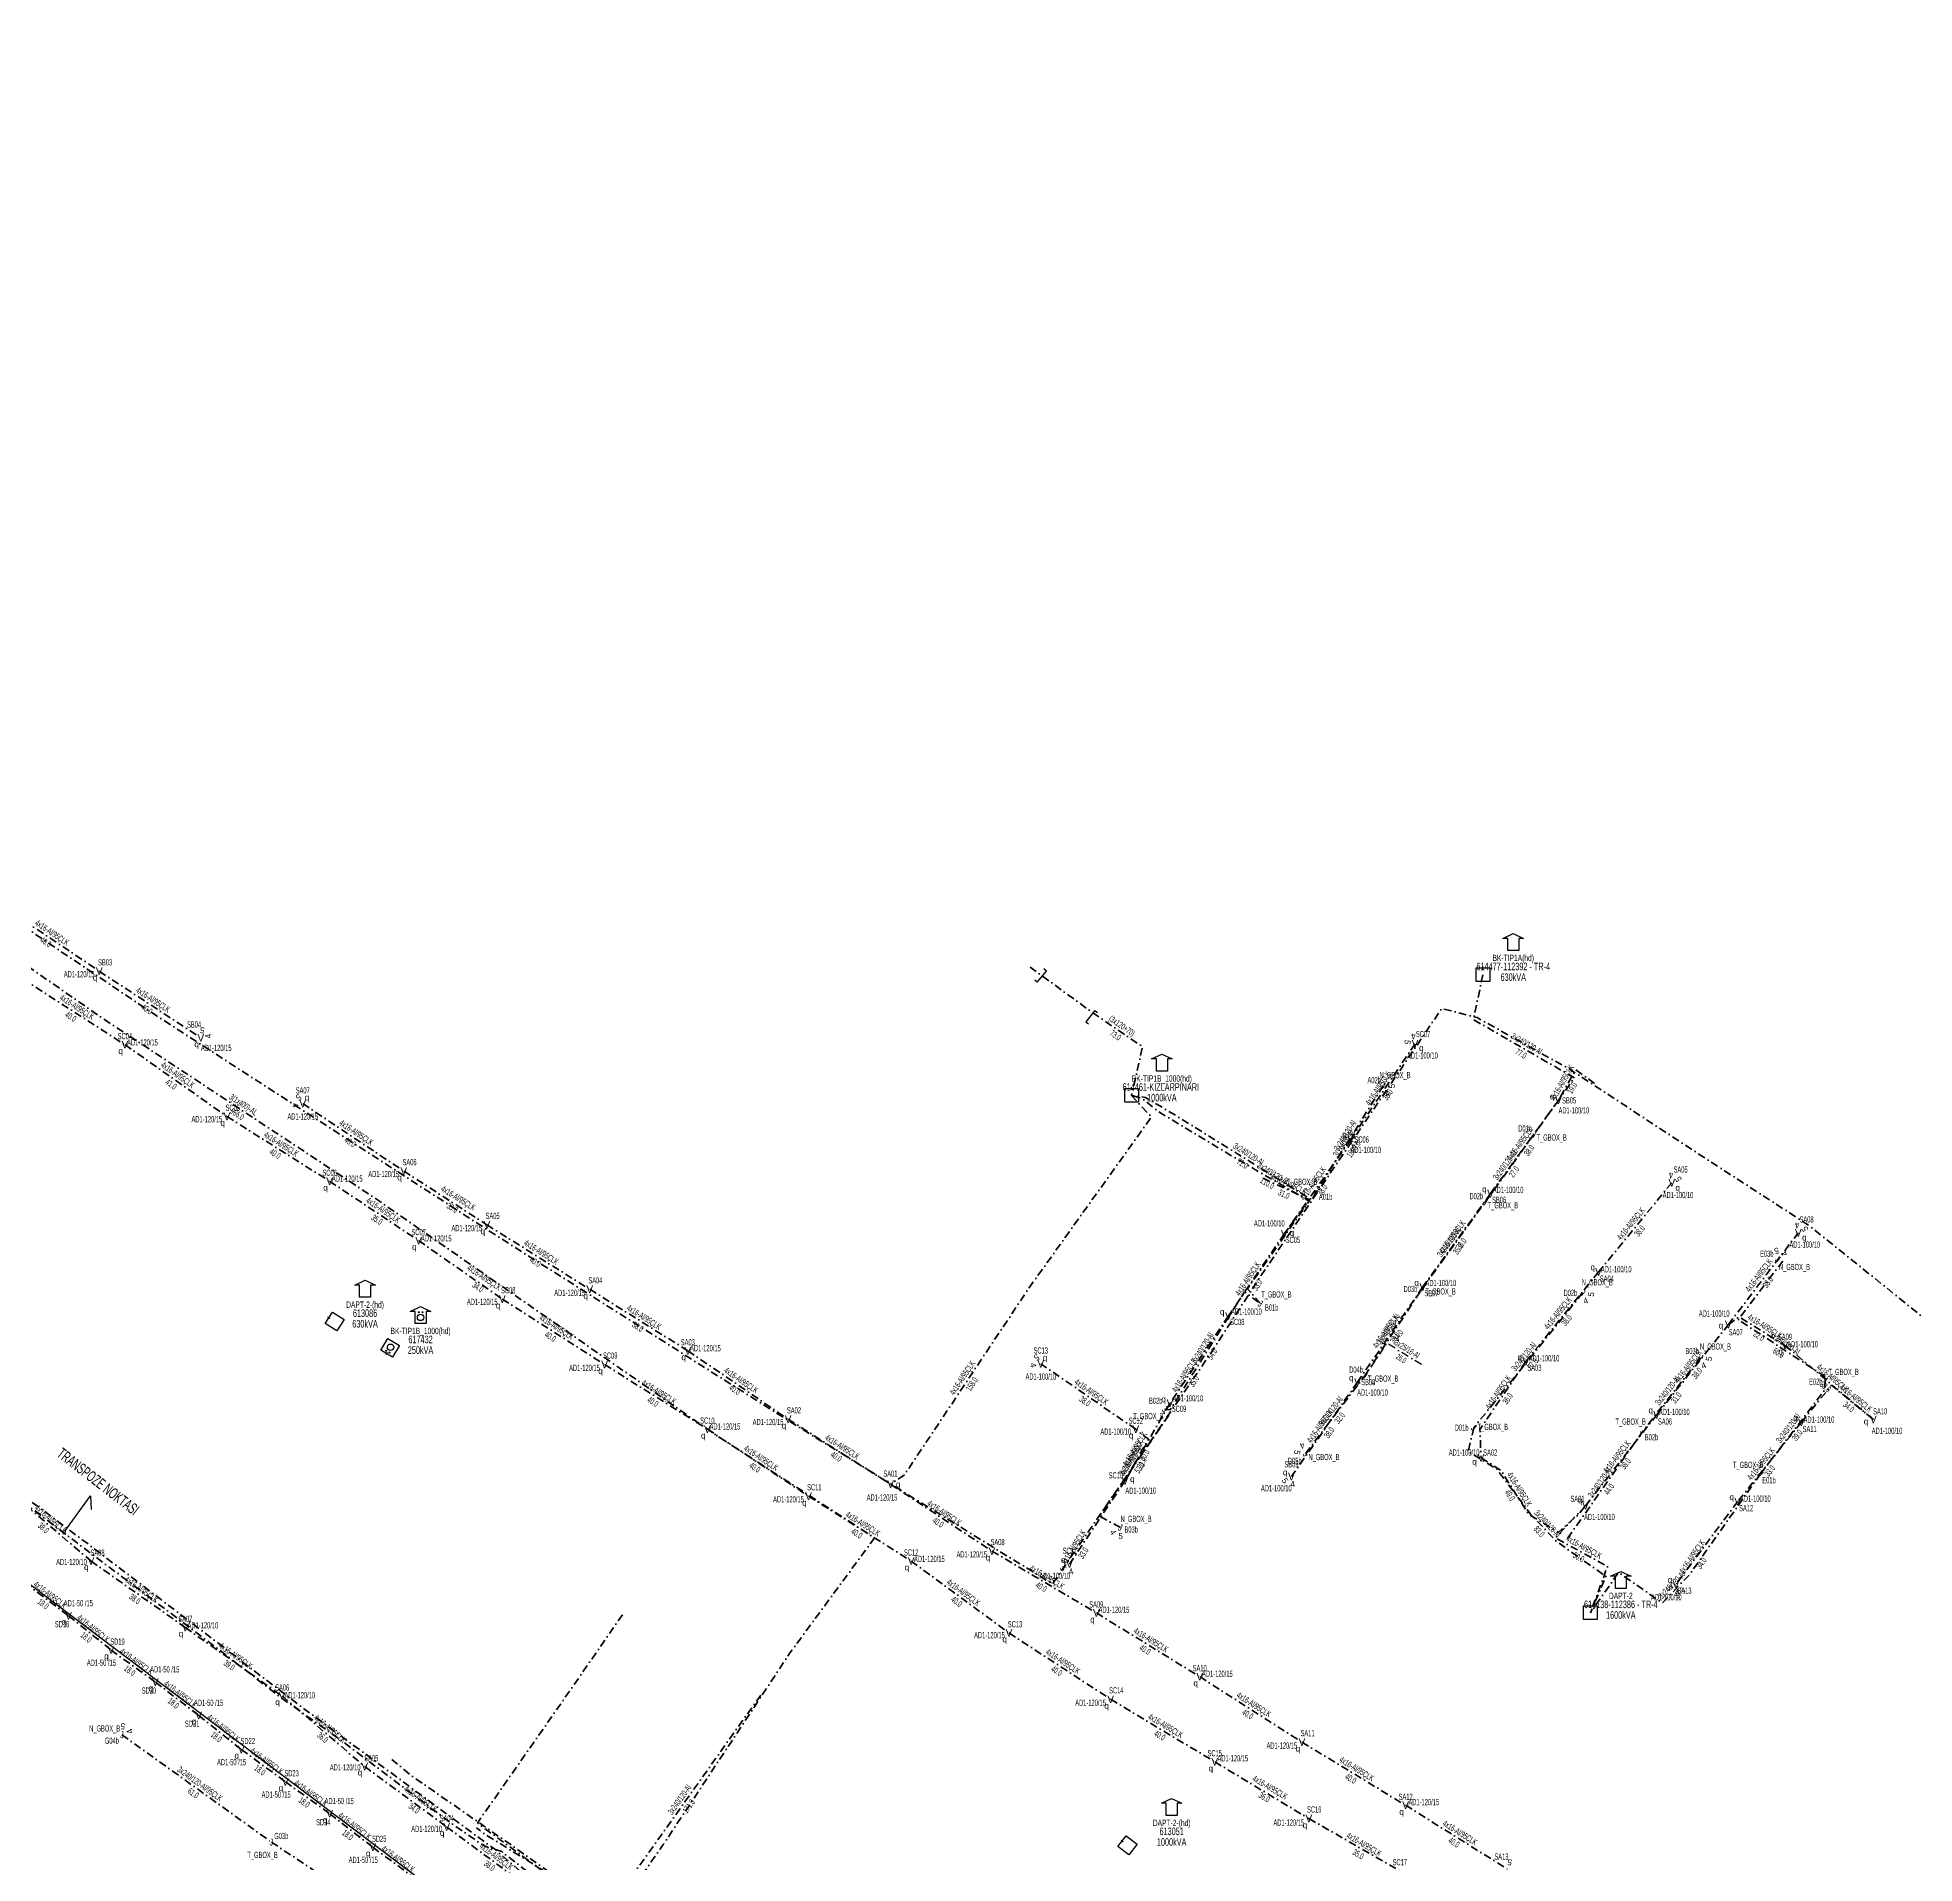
# Model space of a CAD drawing. Header units: millimetres. Extents: x 407682 to 413427, y 4045444 to 4048063.
# Drawn here: x 408308 to 408926, y 4047190 to 4047792 of the extents above; entities that cross this region are included whole.
import ezdxf
from ezdxf.enums import TextEntityAlignment as Align

# ---------------------------------------------------------------- set-up
doc = ezdxf.new("R2010")
doc.units = ezdxf.units.MM
doc.linetypes.add('DASHDOT', pattern=[5, 2.5, -1.25, 0, -1.25])
for name, color, linetype, lineweight in [('DIREK_AYD_YENI', 152, 'Continuous', 25), ('DIREK_BOX_YENI', 5, 'Continuous', 25), ('HAT_ABH_YERALTI_YENI', 6, 'DASHDOT', 80), ('HAT_ABONE_YERALTI_YENI', 30, 'DASHDOT', 30), ('HAT_AG_YERALTI_MEVCUT', 126, 'DASHDOT', 50), ('HAT_AYD_YERALTI_YENI', 4, 'DASHDOT', 40), ('HAT_BOX_YERALTI_YENI', 5, 'DASHDOT', 50), ('KULLANICI', 1, 'Continuous', 25), ('NODE_OG_YENI', 5, 'Continuous', 25), ('TRAFO_MEVCUT', 5, 'Continuous', 30)]:
    doc.layers.add(name, color=color, linetype=linetype, lineweight=lineweight)
doc.layers.add('NIA_AG', color=5, linetype='Continuous')
doc.styles.add('Direk', font='B_CAD')
doc.styles.get("Standard").update_dxf_attribs({"font": 'Arial'})

# ---------------------------------------------------------------- blocks, each defined once
blk = doc.blocks.new('AG_NIA', base_point=(-64.4296, 129.8924))
at = {"layer": 'NIA_AG'}
for p, q in [((-64.429604, 132.292432), (-65.529604, 132.292432)), ((-64.429604, 127.492432), (-64.429604, 132.292432)), ((-64.429604, 127.492432), (-65.529604, 127.492432))]:
    blk.add_line(p, q, dxfattribs=at)
blk = doc.blocks.new('MEV_BINA_KARE')
at = {"layer": 'TRAFO_MEVCUT', "linetype": 'Continuous'}
for p, q in [((-2.25, -2.25), (-2.25, 2.25)), ((-2.25, 2.25), (2.25, 2.25)), ((0, 1.8), (0, 2.7)), ((2.25, 2.25), (2.25, -2.25)), ((2.25, -2.25), (-2.25, -2.25))]:
    blk.add_line(p, q, dxfattribs=at)
blk = doc.blocks.new('MEV_DAPT')
at = {"layer": 'TRAFO_MEVCUT', "linetype": 'Continuous'}
for p, q in [((-3.4, 2), (0, 3.6)), ((-1.8, 2), (-3.4, 2)), ((-1.8, -2), (-1.8, 2)), ((0, 3.6), (3.4, 2)), ((3.4, 2), (1.8, 2)), ((1.8, 2), (1.8, -2)), ((1.8, -2), (-1.8, -2))]:
    blk.add_line(p, q, dxfattribs=at)
blk = doc.blocks.new('MEV_OZELBINA_KARE')
at = {"layer": 'TRAFO_MEVCUT', "linetype": 'Continuous'}
for p, q in [((-2.25, 2.25), (2.25, 2.25)), ((-2.25, -2.25), (-2.25, 2.25)), ((0, 1.8), (0, 2.7)), ((2.25, 2.25), (2.25, -2.25)), ((2.25, -2.25), (-2.25, -2.25))]:
    blk.add_line(p, q, dxfattribs=at)
for centre, radius in [((0, -0.215091), 1.049264), ((-0.592312, 1.488957), 0.15614), ((0.592312, 1.488957), 0.15614)]:
    blk.add_circle(centre, radius, dxfattribs=at)
blk = doc.blocks.new('MEV_BETKOSK_OZEL')
at = {"layer": 'TRAFO_MEVCUT', "linetype": 'Continuous'}
for p, q in [((-3.4, 2), (0, 3.6)), ((-1.8, 2), (-3.4, 2)), ((-1.8, -2), (-1.8, 2)), ((0, 3.6), (3.4, 2)), ((3.4, 2), (1.8, 2)), ((1.8, 2), (1.8, -2)), ((1.8, -2), (-1.8, -2))]:
    blk.add_line(p, q, dxfattribs=at)
for centre, radius in [((0, 0), 1.049264), ((-0.592312, 1.704048), 0.15614), ((0.592312, 1.704048), 0.15614)]:
    blk.add_circle(centre, radius, dxfattribs=at)
blk = doc.blocks.new('MEV_BETKOSK')
at = {"layer": 'TRAFO_MEVCUT', "linetype": 'Continuous'}
for p, q in [((-3.4, 2), (0, 3.6)), ((-1.8, 2), (-3.4, 2)), ((-1.8, -2), (-1.8, 2)), ((0, 3.6), (3.4, 2)), ((3.4, 2), (1.8, 2)), ((1.8, 2), (1.8, -2)), ((1.8, -2), (-1.8, -2))]:
    blk.add_line(p, q, dxfattribs=at)

msp = doc.modelspace()

# ---------------------------------------------------------------- linework, layer by layer
at = {"layer": 'HAT_ABH_YERALTI_YENI', "flags": 128}
for points in [[(408243.52273, 4047791.588248), (408239.681472, 4047790.66772), (408235.684805, 4047786.869235), (408234.423441, 4047764.422665), (408218.508803, 4047726.138861), (408212.44129, 4047707.069534), (408208.808217, 4047695.056639), (408203.020899, 4047649.209164), (408199.53431, 4047642.365589), (408169.771554, 4047640.155977), (408147.400101, 4047639.225326), (408143.802501, 4047629.948422), (408137.884515, 4047631.314111), (408130.239446, 4047614.062252), (408086.038845, 4047506.732007), (408077.76162, 4047488.250647), (408073.752285, 4047479.440702), (408079.205588, 4047475.189702), (408115.7353, 4047447.758945), (408160.455425, 4047415.786291), (408198.832732, 4047386.60928), (408235.206073, 4047360.612466), (408279.102221, 4047326.990224), (408320.144404, 4047296.053985), (408366.201399, 4047261.457175), (408387.808041, 4047244.707984), (408407.256151, 4047230.920145), (408445.050743, 4047202.459257), (408454.840486, 4047195.808168), (408460.637304, 4047193.918835), (408473.605001, 4047183.828077), (408507.340634, 4047156.360528), (408532.548882, 4047133.418672), (408563.516014, 4047110.767141), (408593.63999, 4047088.340801), (408621.871794, 4047066.915342), (408661.761989, 4047038.070413), (408700.088691, 4047010.39685), (408713.92904, 4047000.513866), (408725.539852, 4046991.694115), (408783.313623, 4046949.669216), (408839.029488, 4046910.308518), (408874.936976, 4046882.816543), (408889.471647, 4046873.051699), (408912.112729, 4046862.580198), (408967.838437, 4046833.162257), (409016.957272, 4046811.580018), (409045.164288, 4046801.108518), (409149.220473, 4046761.063081), (409203.273317, 4046740.659262), (409234.178395, 4046728.885899), (409285.283627, 4046709.116624), (409339.397301, 4046689.972246), (409397.931876, 4046669.374152), (409483.755699, 4046637.847306), (409507.351481, 4046632.904946), (409537.16507, 4046623.65795), (409527.599213, 4046592.887775), (409524.347, 4046588.662)], [(408253.128, 4047778.089), (408254.334489, 4047780.445414), (408254.803603, 4047788.286315), (408242.405598, 4047788.755428), (408237.379379, 4047786.208811), (408236.662331, 4047762.630297), (408229.750664, 4047745.926012), (408224.527713, 4047732.035185), (408216.275524, 4047711.155735), (408211.737817, 4047698.519417), (408205.223431, 4047647.274853), (408199.958487, 4047639.619809), (408211.65371, 4047554.053698), (408210.514703, 4047549.088948), (408230.918486, 4047528.436339), (408279.082217, 4047503.244546), (408329.730949, 4047468.055456), (408419.346891, 4047408.908893), (408531.484288, 4047331.000262), (408583.514679, 4047297.284684), (408555.687614, 4047259.463852), (408513.891123, 4047196.233727), (408502.507404, 4047179.982834), (408496.581768, 4047174.186016), (408493.717116, 4047170.791619), (408512.481095, 4047153.629105), (408525.897747, 4047141.345028), (408555.067664, 4047119.670136), (408557.668, 4047125.607)], [(409477.614, 4047326.318), (409471.994316, 4047325.886958), (409460.606789, 4047314.666895), (409444.620185, 4047327.4357), (409428.110182, 4047310.993092), (409401.666454, 4047286.999643), (409388.660112, 4047278.12407), (409335.23051, 4047299.950324), (409300.400977, 4047320.676349), (409245.387398, 4047345.583519), (409227.236797, 4047356.621047), (409218.426734, 4047345.610404), (409189.621197, 4047310.648645), (409170.472548, 4047279.676324), (409165.61052, 4047269.952269), (409151.592648, 4047249.799445), (409147.364769, 4047244.316415), (409115.347653, 4047260.830059), (409073.474813, 4047283.472909), (409069.703293, 4047275.955328), (409051.449757, 4047286.617179), (409020.634187, 4047306.85403), (408929.691598, 4047369.407645), (408891.428167, 4047400.190085), (408854.82625, 4047423.928783), (408812.855807, 4047451.51119), (408782.101669, 4047468.680678), (408770.403776, 4047471.699489), (408709.113299, 4047381.087753), (408694.019244, 4047357.691967), (408642.121836, 4047282.101707), (408557.627646, 4047334.34678), (408458.910798, 4047396.855889), (408345.667385, 4047470.102026), (408243.34393, 4047539.002029), (408235.453283, 4047527.166058), (408213.63689, 4047549.528662), (408208.85907, 4047593.782342), (408206.636849, 4047646.117836), (408212.698002, 4047697.986933), (408217.199718, 4047710.429877), (408223.732459, 4047725.445192), (408238.106977, 4047760.963398), (408238.272504, 4047783.788112), (408242.068287, 4047787.186165), (408253.009245, 4047786.962881), (408253.128, 4047778.089)], [(408685.77, 4046972.387), (408698.643252, 4046988.251674), (408702.16382, 4046994.722118), (408708.004989, 4047001.633431), (408670.743288, 4047028.475447), (408593.423623, 4047084.621682), (408528.952519, 4047134.460039), (408458.326292, 4047194.676876), (408395.051086, 4047241.312164), (408326.331756, 4047293.775012), (408216.684856, 4047375.607014), (408160.029522, 4047417.986696), (408139.711135, 4047432.710164), (408070.39761, 4047483.19021), (407987.543434, 4047548.566366), (407917.67292, 4047597.411031), (407891.592654, 4047620.077817), (407879.657061, 4047628.528565), (407836.73121, 4047659.87564), (407778.336293, 4047703.664005), (407769.194802, 4047711.498038), (407755.168303, 4047720.471513), (407761.405, 4047734.718)]]:
    msp.add_lwpolyline(points, dxfattribs=at)
at = {"layer": 'HAT_ABONE_YERALTI_YENI', "flags": 128}
msp.add_lwpolyline([(408763.681, 4047354.396), (408752.322093, 4047361.455859), (408745.030768, 4047350.696659)], dxfattribs=at)
at = {"layer": 'HAT_AG_YERALTI_MEVCUT', "flags": 128}
msp.add_lwpolyline([(408634.746283, 4047485.335094), (408656.095633, 4047469.792729), (408671.829367, 4047459.085048), (408668.177, 4047443.075)], dxfattribs=at)
at = {"layer": 'HAT_AYD_YERALTI_YENI', "flags": 128}
for points in [[(408294.833239, 4047506.308527), (408328.020766, 4047483.979441)], [(408302.837958, 4047481.432484), (408336.470143, 4047459.778937)], [(408328.020766, 4047483.979441), (408361.482102, 4047462.062804)], [(408761.586, 4047460.092), (408740.421743, 4047428.531356)], [(408336.470143, 4047459.778937), (408370.090878, 4047436.102219)], [(408820.767419, 4047447.012463), (408814.573901, 4047451.471641), (408808.83752, 4047441.425492)], [(408668.177, 4047443.075), (408674.718984, 4047435.934654), (408634.622209, 4047379.943601), (408593.329762, 4047318.022784), (408588.781748, 4047314.955864)], [(408370.090878, 4047436.102219), (408403.936756, 4047414.784233)], [(408395.070227, 4047440.340975), (408428.347493, 4047418.145849)], [(408808.83752, 4047441.425492), (408786.469079, 4047410.70656)], [(408740.421743, 4047428.531356), (408718.521286, 4047397.47705)], [(408428.347493, 4047418.145849), (408455.758844, 4047400.437767)], [(408403.936756, 4047414.784233), (408433.265452, 4047395.213942)], [(408711.5, 4047415.773), (408726.891478, 4047408.660677), (408718.521286, 4047397.47705)], [(408786.469079, 4047410.70656), (408764.157, 4047379.946)], [(408846.195896, 4047414.276221), (408822.090353, 4047384.900674)], [(408455.758844, 4047400.437767), (408489.643994, 4047379.18226)], [(408433.265452, 4047395.213942), (408460.841003, 4047375.946186)], [(408718.521286, 4047397.47705), (408700.110187, 4047370.383084)], [(408864.85301, 4047367.561251), (408887.888031, 4047397.783558)], [(408764.157, 4047379.946), (408742.64871, 4047348.619455)], [(408822.090353, 4047384.900674), (408798.120067, 4047355.414654)], [(408460.841003, 4047375.946186), (408494.537063, 4047354.392172)], [(408489.643994, 4047379.18226), (408521.970302, 4047358.938623)], [(408700.110187, 4047370.383084), (408680.860578, 4047341.661951)], [(408841.217981, 4047337.805825), (408864.85301, 4047367.561251)], [(408864.85301, 4047367.561251), (408868.352173, 4047370.111385), (408883.503176, 4047360.71485)], [(408521.970302, 4047358.938623), (408555.012579, 4047336.395155)], [(408798.120067, 4047355.414654), (408782.973495, 4047333.02568), (408783.35227, 4047323.650997)], [(408883.503176, 4047360.71485), (408912.615553, 4047336.292124)], [(408494.537063, 4047354.392172), (408528.407602, 4047333.113388)], [(408669.557, 4047333.072), (408638.271, 4047354.64)], [(408742.64871, 4047348.619455), (408720.866838, 4047317.481856)], [(408888.904546, 4047335.349591), (408898.803532, 4047347.551585), (408912.615553, 4047336.292124)], [(408555.012579, 4047336.395155), (408588.781748, 4047314.955864)], [(408680.860578, 4047341.661951), (408666.01652, 4047316.065351)], [(408817.795702, 4047307.882642), (408841.217981, 4047337.805825)], [(408528.407602, 4047333.113388), (408561.748057, 4047311.013297)], [(408666.01652, 4047316.065351), (408673.758972, 4047329.822573), (408669.557, 4047333.072)], [(408888.904546, 4047335.349591), (408867.918104, 4047309.239153)], [(408783.35227, 4047323.650997), (408789.94855, 4047319.542797), (408798.934989, 4047305.139875), (408808.783141, 4047299.107882), (408815.061338, 4047304.647467), (408817.795702, 4047307.882642)], [(408296.410243, 4047314.329844), (408325.302765, 4047289.647417)], [(408588.781748, 4047314.955864), (408622.177319, 4047292.939147)], [(408666.01652, 4047316.065351), (408647.746942, 4047288.66409)], [(408561.748057, 4047311.013297), (408595.567564, 4047289.6535)], [(408817.795702, 4047307.882642), (408807.798326, 4047297.261353), (408825.032592, 4047287.905608), (408819.405, 4047272.631)], [(408867.918104, 4047309.239153), (408847.576195, 4047281.982449)], [(408325.302765, 4047289.647417), (408356.378757, 4047267.777741)], [(408595.567564, 4047289.6535), (408627.798088, 4047265.963981)], [(408622.177319, 4047292.939147), (408656.588379, 4047272.546037)], [(408303.546874, 4047282.483588), (408317.890924, 4047271.609387)], [(408317.890924, 4047271.609387), (408331.918173, 4047260.329481)], [(408656.588379, 4047272.546037), (408690.640634, 4047251.559281)], [(408356.378757, 4047267.777741), (408388.304162, 4047245.187762)], [(408627.798088, 4047265.963981), (408661.288986, 4047244.092543)], [(408331.918173, 4047260.329481), (408346.505556, 4047249.783948)], [(408346.505556, 4047249.783948), (408360.779866, 4047238.818362)], [(408690.640634, 4047251.559281), (408724.328386, 4047229.992282)], [(408388.304162, 4047245.187762), (408415.482771, 4047221.953622)], [(408661.288986, 4047244.092543), (408695.592038, 4047223.518273)], [(408360.779866, 4047238.818362), (408374.831006, 4047227.56823)], [(408374.831006, 4047227.56823), (408389.348651, 4047216.926897)], [(408724.328386, 4047229.992282), (408758.487756, 4047209.180329)], [(408415.482771, 4047221.953622), (408442.499792, 4047202.080802)], [(408695.592038, 4047223.518273), (408726.597743, 4047204.801548)], [(408389.348651, 4047216.926897), (408403.957351, 4047206.410915)], [(408758.487756, 4047209.180329), (408792.385651, 4047187.945152)], [(408403.957351, 4047206.410915), (408418.171108, 4047195.366952)], [(408442.499792, 4047202.080802), (408473.041452, 4047179.470916)], [(408503.302783, 4047182.937807), (408497.346178, 4047176.76973), (408494.598512, 4047174.156097), (408478.112516, 4047185.347809), (408454.616699, 4047199.997389), (408452.369536, 4047201.79473)], [(408726.597743, 4047204.801548), (408756.577631, 4047187.606781)], [(408418.171108, 4047195.366952), (408432.655312, 4047184.680145)]]:
    msp.add_lwpolyline(points, dxfattribs=at)
at = {"layer": 'HAT_BOX_YERALTI_YENI', "flags": 128}
for points in [[(408783.96, 4047482.795), (408780.812591, 4047468.063975), (408814.100997, 4047448.850545), (408800.715629, 4047430.135074)], [(408729.126844, 4047411.438963), (408727.585692, 4047408.639175), (408683.882122, 4047435.746576), (408672.829522, 4047442.389301), (408668.177, 4047443.075)], [(408710.625395, 4047374.480449), (408706.375622, 4047379.338333), (408726.705355, 4047408.246239), (408700.951564, 4047423.267891), (408676.873213, 4047437.832587), (408671.595151, 4047442.121545), (408668.177, 4047443.075)], [(408751.103033, 4047446.230355), (408729.126844, 4047411.438963)], [(408784.644453, 4047407.823748), (408800.715629, 4047430.135074)], [(408763.943057, 4047379.380189), (408784.644453, 4047407.823748)], [(408896.736426, 4047350.389869), (408868.078762, 4047369.149583), (408882.791103, 4047388.481504), (408881.161969, 4047389.089847)], [(408679.113122, 4047339.734238), (408680.875852, 4047339.438543), (408705.412088, 4047378.332623), (408710.625395, 4047374.480449)], [(408745.030768, 4047350.696659), (408763.943057, 4047379.380189)], [(408816.82596, 4047377.981531), (408780.982071, 4047333.587433)], [(408855.657559, 4047356.681221), (408836.724359, 4047332.55791)], [(408725.530852, 4047325.095652), (408745.030768, 4047350.696659)], [(408875.418566, 4047318.347445), (408896.675076, 4047346.136362), (408896.736426, 4047350.389869)], [(408664.49237, 4047300.677129), (408657.495926, 4047304.430745), (408681.09254, 4047338.548344), (408679.113122, 4047339.734238)], [(408780.982071, 4047333.587433), (408779.147542, 4047325.78682), (408788.525505, 4047319.869772), (408799.667598, 4047305.147464), (408808.085436, 4047296.221653), (408824.509917, 4047284.580585), (408819.405, 4047272.631)], [(408836.724359, 4047332.55791), (408811.229, 4047296.223)], [(408875.418566, 4047318.347445), (408851.959676, 4047285.097367), (408843.091919, 4047275.852258), (408828.658228, 4047285.85207), (408819.405, 4047272.631)], [(408500.42, 4047271.98), (408487.230133, 4047252.868056), (408452.630408, 4047203.321827), (408473.356522, 4047188.145328), (408494.195892, 4047173.308602), (408514.057795, 4047152.968263), (408521.532786, 4047146.286073), (408536.822542, 4047134.620556), (408555.283506, 4047120.123602), (408557.668, 4047125.607)], [(408546.03, 4047245.49), (408495.433465, 4047174.401073), (408519.310113, 4047150.081684), (408555.753187, 4047122.288104), (408557.668, 4047125.607)], [(408335.493, 4047232.4), (408384.754, 4047197.061)], [(408424.42, 4047224.32), (408430.301213, 4047219.369695), (408467.854435, 4047193.211754), (408494.573469, 4047174.066351), (408518.009049, 4047150.282286), (408555.282237, 4047121.546098), (408557.668, 4047125.607)], [(408384.754, 4047197.061), (408431.002, 4047166.146)]]:
    msp.add_lwpolyline(points, dxfattribs=at)
at = {"layer": 'KULLANICI', "flags": 128}
msp.add_lwpolyline([(407821.205471, 4047645.030954), (408281.619927, 4047299.684279), (408518.444992, 4047120.811422), (408700.928391, 4046983.363794)], dxfattribs=at)
msp.add_lwpolyline([(407821.205471, 4047645.030954), (408281.619927, 4047299.684279), (408518.444992, 4047120.811422), (408700.928391, 4046983.363794)], dxfattribs=at)
at = {"layer": 'KULLANICI', "color": 2, "flags": 128}
msp.add_lwpolyline([(408316.695021, 4047299.506361), (408325.143051, 4047311.122683), (408325.384309, 4047306.6594)], dxfattribs=at)
msp.add_lwpolyline([(408316.695021, 4047299.506361), (408325.143051, 4047311.122683), (408325.384309, 4047306.6594)], dxfattribs=at)

# ---------------------------------------------------------------- block references
at = {"layer": 'NIA_AG'}
for p, rotation in [((408638.626437, 4047482.181619), 320.898584), ((408638.626437, 4047482.181619), 320.898584), ((408654.603846, 4047469.196475), 140.898584), ((408654.603846, 4047469.196475), 140.898584)]:
    msp.add_blockref('AG_NIA', p, dxfattribs=dict(at, rotation=rotation))
at = {"layer": 'TRAFO_MEVCUT'}
for name, p in [('MEV_BETKOSK', (408793.96, 4047492.795)), ('MEV_BETKOSK', (408793.96, 4047492.795)), ('MEV_BINA_KARE', (408783.96, 4047482.795)), ('MEV_BINA_KARE', (408783.96, 4047482.795)), ('MEV_BETKOSK', (408678.177, 4047453.075)), ('MEV_BETKOSK', (408678.177, 4047453.075)), ('MEV_BINA_KARE', (408668.177, 4047443.075)), ('MEV_BINA_KARE', (408668.177, 4047443.075)), ('MEV_DAPT', (408415.608, 4047378.57)), ('MEV_DAPT', (408415.608, 4047378.57)), ('MEV_BETKOSK_OZEL', (408433.894, 4047369.906)), ('MEV_BETKOSK_OZEL', (408433.894, 4047369.906)), ('MEV_DAPT', (408829.405, 4047282.631)), ('MEV_DAPT', (408829.405, 4047282.631)), ('MEV_BINA_KARE', (408819.405, 4047272.631)), ('MEV_BINA_KARE', (408819.405, 4047272.631)), ('MEV_DAPT', (408681.398683, 4047207.839928)), ('MEV_DAPT', (408681.398683, 4047207.839928))]:
    msp.add_blockref(name, p, dxfattribs=at)
for name, p, rotation in [('MEV_BINA_KARE', (408405.608, 4047368.57), 57.710656), ('MEV_BINA_KARE', (408405.608, 4047368.57), 57.710656), ('MEV_OZELBINA_KARE', (408423.894, 4047359.906), 148.218588), ('MEV_OZELBINA_KARE', (408423.894, 4047359.906), 148.218588), ('MEV_BINA_KARE', (408666.862199, 4047195.984093), 52.723776), ('MEV_BINA_KARE', (408666.862199, 4047195.984093), 52.723776)]:
    msp.add_blockref(name, p, dxfattribs=dict(at, rotation=rotation))

# ---------------------------------------------------------------- texts
at = {"layer": 'DIREK_AYD_YENI', "style": 'Direk'}
for p in [(408328.020766, 4047483.979441), (408336.470143, 4047459.778937), (408361.482102, 4047462.062804), (408761.586, 4047460.092), (408395.070227, 4047440.340975), (408808.83752, 4047441.425492), (408370.090878, 4047436.102219), (408740.421743, 4047428.531356), (408428.347493, 4047418.145849), (408403.936756, 4047414.784233), (408786.469079, 4047410.70656), (408846.195896, 4047414.276221), (408455.758844, 4047400.437767), (408718.521286, 4047397.47705), (408887.888031, 4047397.783558), (408433.265452, 4047395.213942), (408822.090353, 4047384.900674), (408489.643994, 4047379.18226), (408764.157, 4047379.946), (408460.841003, 4047375.946186), (408700.110187, 4047370.383084), (408864.85301, 4047367.561251), (408883.503176, 4047360.71485), (408494.537063, 4047354.392172), (408521.970302, 4047358.938623), (408638.271, 4047354.64), (408798.120067, 4047355.414654), (408742.64871, 4047348.619455), (408680.860578, 4047341.661951), (408555.012579, 4047336.395155), (408841.217981, 4047337.805825), (408888.904546, 4047335.349591), (408912.615553, 4047336.292124), (408528.407602, 4047333.113388), (408669.557, 4047333.072), (408783.35227, 4047323.650997), (408720.866838, 4047317.481856), (408561.748057, 4047311.013297), (408588.781748, 4047314.955864), (408666.01652, 4047316.065351), (408817.795702, 4047307.882642), (408867.918104, 4047309.239153), (408622.177319, 4047292.939147), (408325.302765, 4047289.647417), (408595.567564, 4047289.6535), (408647.746942, 4047288.66409), (408847.576195, 4047281.982449), (408317.890924, 4047271.609387), (408356.378757, 4047267.777741), (408656.588379, 4047272.546037), (408627.798088, 4047265.963981), (408331.918173, 4047260.329481), (408346.505556, 4047249.783948), (408690.640634, 4047251.559281), (408388.304162, 4047245.187762), (408661.288986, 4047244.092543), (408360.779866, 4047238.818362), (408724.328386, 4047229.992282), (408374.831006, 4047227.56823), (408415.482771, 4047221.953622), (408695.592038, 4047223.518273), (408389.348651, 4047216.926897), (408403.957351, 4047206.410915), (408758.487756, 4047209.180329), (408442.499792, 4047202.080802), (408726.597743, 4047204.801548), (408418.171108, 4047195.366952)]:
    msp.add_text('V', height=2.5, dxfattribs=at).set_placement(p, align=Align.MIDDLE_CENTER)
at = {"layer": 'DIREK_AYD_YENI', "width": 0.53}
for s, p in [('SB03', (408329.956553, 4047486.895385)), ('AD1-120/15', (408321.406223, 4047483.018062)), ('SB04', (408359.27044, 4047466.42027)), ('SC04', (408336.472771, 4047462.589132)), ('AD1-120/15', (408342.272939, 4047460.528731)), ('SC07', (408764.24442, 4047463.271112)), ('AD1-120/15', (408366.56213, 4047458.735468)), ('AD1-100/10', (408764.050085, 4047456.232124)), ('SA07', (408395.070651, 4047444.72617)), ('SB05', (408812.375912, 4047441.425652)), ('AD1-120/15', (408363.476336, 4047435.2234)), ('SC05', (408372.031799, 4047439.014748)), ('AD1-120/15', (408395.101854, 4047436.131099)), ('AD1-100/10', (408813.940598, 4047438.124967)), ('SC06', (408744.002022, 4047428.531516)), ('AD1-100/10', (408745.389335, 4047425.114793)), ('SC06', (408403.937519, 4047417.594429)), ('AD1-120/15', (408409.739552, 4047415.661113)), ('AD1-120/15', (408421.73295, 4047417.1535)), ('SA06', (408430.268187, 4047421.071757)), ('SA05', (408849.109094, 4047418.650752)), ('AD1-100/10', (408792.263338, 4047411.939394)), ('AD1-100/10', (408848.256497, 4047410.241345)), ('SA05', (408457.63842, 4047403.390257)), ('SB06', (408789.300352, 4047408.648918)), ('SC07', (408433.265876, 4047398.024138)), ('AD1-120/15', (408449.144487, 4047399.346681)), ('AD1-100/10', (408713.568605, 4047400.9058)), ('SA08', (408890.614845, 4047402.215602)), ('AD1-120/15', (408439.068248, 4047395.957883)), ('SC05', (408721.37052, 4047395.444351)), ('AD1-100/10', (408890.037663, 4047393.923682)), ('AD1-100/10', (408827.893149, 4047385.781924)), ('SC08', (408462.786728, 4047378.855507)), ('SA04', (408491.50273, 4047382.147913)), ('AD1-100/10', (408770.117367, 4047381.26465)), ('SA04', (408824.80109, 4047382.686649)), ('AD1-120/15', (408454.22646, 4047375.05927)), ('AD1-120/15', (408483.031538, 4047378.017758)), ('SB07', (408767.016514, 4047377.927788)), ('SC08', (408703.011338, 4047368.425196)), ('AD1-100/10', (408706.040146, 4047371.869759)), ('AD1-100/10', (408860.178838, 4047371.198331)), ('SA03', (408521.970726, 4047361.750099)), ('SA07', (408867.27603, 4047365.035587)), ('SA09', (408883.502498, 4047363.525046)), ('AD1-100/10', (408889.305972, 4047361.109718)), ('SC09', (408496.411014, 4047357.348235)), ('AD1-120/15', (408527.773098, 4047359.772518)), ('SC13', (408638.271424, 4047359.026476)), ('AD1-100/10', (408804.097863, 4047356.469153)), ('AD1-120/15', (408487.923085, 4047353.277873)), ('AD1-100/10', (408638.308562, 4047350.430124)), ('SB08', (408746.187102, 4047348.619615)), ('SA03', (408800.930146, 4047353.328159)), ('AD1-100/10', (408686.757178, 4047343.275327)), ('AD1-100/10', (408747.598963, 4047345.188731)), ('SC10', (408528.409891, 4047335.923584)), ('AD1-120/15', (408548.398036, 4047335.444969)), ('SA02', (408556.937087, 4047339.318555)), ('SC12', (408669.562935, 4047335.882196)), ('SC09', (408683.829694, 4047339.808752)), ('SA06', (408843.966355, 4047335.638698)), ('AD1-100/10', (408847.020777, 4047338.784709)), ('AD1-100/10', (408894.707342, 4047336.263874)), ('SA10', (408914.855558, 4047338.981431)), ('AD1-120/15', (408534.210397, 4047334.005721)), ('AD1-100/10', (408662.954328, 4047332.293617)), ('SA11', (408891.627594, 4047333.150726)), ('AD1-100/10', (408917.135587, 4047332.55413)), ('AD1-100/10', (408777.775215, 4047325.421455)), ('SA02', (408786.37725, 4047325.411536)), ('SA01', (408588.733402, 4047318.45553)), ('SC10', (408663.033293, 4047317.89575)), ('SB09', (408720.86616, 4047321.517052)), ('SC11', (408563.649542, 4047313.951723)), ('AD1-120/15', (408585.97295, 4047310.614641)), ('AD1-100/10', (408671.200138, 4047312.838613)), ('AD1-100/10', (408715.871657, 4047313.626395)), ('AD1-120/15', (408555.133514, 4047309.989817)), ('SA01', (408815.140614, 4047310.163104)), ('SA12', (408870.685048, 4047307.095786)), ('AD1-100/10', (408873.7209, 4047310.223647)), ('AD1-100/10', (408822.357906, 4047304.17131)), ('SA08', (408327.448969, 4047292.412161)), ('SC12', (408595.5735, 4047292.463696)), ('SA08', (408624.033281, 4047295.906538)), ('SC11', (408647.852251, 4047293.049286)), ('AD1-120/10', (408318.875093, 4047289.337431)), ('AD1-120/15', (408601.54536, 4047290.344467)), ('AD1-120/15', (408615.562873, 4047291.856791)), ('AD1-100/10', (408642.907281, 4047284.756829)), ('SA13', (408850.381157, 4047279.889081)), ('AD1-50 /15', (408321.129943, 4047275.757385)), ('SA09', (408656.587701, 4047275.356233)), ('AD1-120/15', (408662.391062, 4047273.626165)), ('AD1-100/10', (408844.384774, 4047277.706172)), ('SD18', (408315.736832, 4047268.850784)), ('SA07', (408356.379181, 4047270.587937)), ('AD1-120/10', (408362.181553, 4047268.46042)), ('SC13', (408629.792143, 4047268.840393)), ('SD19', (408334.040789, 4047263.112375)), ('AD1-120/15', (408621.358546, 4047265.235596)), ('AD1-50 /15', (408328.742103, 4047256.165438)), ('AD1-50 /15', (408349.620009, 4047253.962642)), ('SA10', (408690.642924, 4047254.369477)), ('AD1-120/15', (408696.44343, 4047252.53572)), ('SD20', (408344.413976, 4047246.977653)), ('AD1-50 /15', (408364.030694, 4047242.963227)), ('SA06', (408388.304925, 4047247.997958)), ('AD1-120/10', (408394.106958, 4047245.459538)), ('AD1-120/15', (408654.674708, 4047242.995351)), ('SC14', (408663.146325, 4047247.059071)), ('SD21', (408358.619895, 4047236.06436)), ('SD22', (408376.959826, 4047230.346381)), ('SA11', (408726.18258, 4047232.960778)), ('SA05', (408417.658297, 4047224.695353)), ('SC15', (408695.588392, 4047226.328469)), ('AD1-120/15', (408701.567599, 4047224.671218)), ('AD1-120/15', (408717.714913, 4047228.857454)), ('AD1-50 /15', (408371.642565, 4047223.407254)), ('SD23', (408391.405631, 4047219.758651)), ('AD1-120/10', (408409.055099, 4047221.677002)), ('AD1-50 /15', (408386.302361, 4047212.733203)), ('SA12', (408758.493691, 4047211.990525)), ('AD1-50 /15', (408407.081457, 4047210.587382)), ('SC16', (408728.372906, 4047207.817969)), ('AD1-120/15', (408764.465552, 4047210.239811)), ('SD24', (408401.860894, 4047203.608261)), ('AD1-120/10', (408435.89712, 4047201.427296)), ('SA04', (408442.50242, 4047204.890998)), ('AD1-120/15', (408719.996198, 4047203.480771)), ('SD25', (408420.283986, 4047198.157247)), ('AD1-50 /15', (408415.014422, 4047191.198188)), ('SC17', (408756.578055, 4047190.416976)), ('SA13', (408790.06462, 4047192.288551))]:
    msp.add_text(s, height=2.05, dxfattribs=at).set_placement(p, align=Align.MIDDLE_CENTER)
at = {"layer": 'DIREK_AYD_YENI', "color": 4, "style": 'Direk'}
for p in [(408326.638061, 4047481.896624), (408360.112313, 4047459.971471), (408335.073442, 4047457.705479), (408763.662358, 4047458.699615), (408396.457422, 4047442.420804), (408806.73832, 4047442.783196), (408368.704506, 4047434.021841), (408738.361899, 4047429.948057), (408402.576638, 4047412.686596), (408426.975569, 4047416.055915), (408784.44674, 4047412.176304), (408848.128498, 4047412.69033), (408454.41629, 4047398.328846), (408720.99158, 4047397.862616), (408431.855606, 4047393.1494), (408889.876341, 4047396.268096), (408820.154112, 4047386.48212), (408762.11449, 4047381.38758), (408459.451199, 4047373.868098), (408488.316326, 4047377.063936), (408698.037937, 4047371.781575), (408862.370732, 4047367.265425), (408520.602122, 4047356.846237), (408639.689951, 4047356.698295), (408796.112868, 4047356.905007), (408882.037236, 4047358.689753), (408493.198527, 4047352.280698), (408740.593934, 4047350.043497), (408678.73978, 4047342.985665), (408839.254856, 4047339.353772), (408886.959512, 4047336.920209), (408527.05191, 4047331.012888), (408553.63793, 4047334.307012), (408668.082303, 4047331.05327), (408910.197298, 4047335.659371), (408718.818312, 4047318.914874), (408781.19157, 4047322.393469), (408591.281714, 4047314.970221), (408668.442323, 4047316.671213), (408560.389853, 4047308.91442), (408816.027935, 4047309.650409), (408865.941715, 4047310.770129), (408323.769763, 4047287.6726), (408594.158898, 4047287.588153), (408620.851632, 4047290.819583), (408645.666889, 4047290.050949), (408845.57265, 4047283.477711), (408316.352287, 4047269.638957), (408655.29521, 4047270.406478), (408354.937344, 4047265.735112), (408626.373764, 4047263.909401), (408330.402019, 4047258.341699), (408689.310781, 4047249.442328), (408345.01157, 4047247.779452), (408386.768298, 4047243.21517), (408359.23703, 4047236.851218), (408659.962315, 4047241.973595), (408373.31042, 4047225.583836), (408723.003961, 4047227.871929), (408413.928823, 4047219.995243), (408694.303098, 4047221.376164), (408387.87938, 4047214.904215), (408757.173758, 4047207.053498), (408402.459882, 4047204.40902), (408441.015377, 4047200.069207), (408725.329769, 4047202.646962), (408416.66191, 4047193.373884)]:
    msp.add_text('q', height=2, dxfattribs=at).set_placement(p, align=Align.MIDDLE_CENTER)
at = {"layer": 'DIREK_AYD_YENI', "color": 32, "style": 'Direk'}
for s, rotation, p in [('5', 169.275848, (408361.947305, 4047464.519141)), ('4', 101.775848, (408363.929486, 4047462.573013)), ('5', 258.654585, (408759.134852, 4047460.583808)), ('4', 191.154586, (408761.102358, 4047462.544772)), ('5', 213.797681, (408393.679572, 4047442.418492)), ('4', 281.29768, (408392.618671, 4047439.851208)), ('4', 185.627735, (408845.950735, 4047416.764171)), ('5', 118.127736, (408848.400643, 4047415.454818)), ('4', 187.685857, (408887.553677, 4047400.261098)), ('5', 120.185858, (408890.049028, 4047399.040574)), ('5', 212.918328, (408636.912392, 4047356.738615)), ('4', 280.418327, (408635.812216, 4047354.187916)), ('5', 302.525828, (408718.758965, 4047316.137657)), ('4', 370.025827, (408721.302069, 4047315.020033)), ('5', 303.806938, (408645.669649, 4047287.273099)), ('4', 371.306937, (408648.237104, 4047286.212612)), ('5', 300.765711, (408845.42803, 4047280.703627)), ('4', 368.26571, (408847.935605, 4047279.508419)), ('5', 170.435108, (408792.801062, 4047190.410398))]:
    msp.add_text(s, height=2, rotation=rotation, dxfattribs=at).set_placement(p, align=Align.MIDDLE_CENTER)
at = {"layer": 'DIREK_BOX_YENI', "width": 0.53}
for s, p in [('A02b', (408748.143925, 4047448.099494)), ('N_GBOX_B', (408755.000665, 4047449.749569)), ('D01b', (408797.872236, 4047432.175936)), ('T_GBOX_B', (408806.612196, 4047429.191244)), ('T_GBOX_B', (408724.412928, 4047414.595827)), ('A01b', (408732.140847, 4047409.659698)), ('D02b', (408781.809542, 4047409.876376)), ('T_GBOX_B', (408790.54102, 4047406.855782)), ('E03b', (408877.495641, 4047390.914841)), ('N_GBOX_B', (408886.622094, 4047386.542991)), ('D03b', (408760.091125, 4047379.285621)), ('N_GBOX_B', (408821.656006, 4047381.494224)), ('T_GBOX_B', (408715.894361, 4047377.496766)), ('B01b', (408714.36744, 4047373.162844)), ('T_GBOX_B', (408770.014624, 4047378.462597)), ('D02b', (408812.799028, 4047377.994969)), ('N_GBOX_B', (408860.575868, 4047360.346095)), ('B03b', (408852.90429, 4047358.842126)), ('D04b', (408742.175957, 4047352.721518)), ('T_GBOX_B', (408751.102335, 4047349.755873)), ('E02b', (408893.645598, 4047348.74768)), ('T_GBOX_B', (408902.807993, 4047351.957689)), ('B02b', (408676.141365, 4047342.47315)), ('T_GBOX_B', (408673.73438, 4047337.409945)), ('T_GBOX_B', (408832.63741, 4047335.592209)), ('D01b', (408776.955138, 4047333.600872)), ('T_GBOX_B', (408787.228638, 4047333.853962)), ('B02b', (408839.534529, 4047330.471538)), ('N_GBOX_B', (408731.603582, 4047323.917762)), ('D05b', (408721.977738, 4047322.672596)), ('T_GBOX_B', (408871.368058, 4047321.323788)), ('E01b', (408878.238999, 4047316.27497)), ('N_GBOX_B', (408669.668347, 4047303.545115)), ('B03b', (408668.078746, 4047300.040646)), ('N_GBOX_B', (408329.808595, 4047234.504878)), ('G04b', (408332.184138, 4047230.46367)), ('G03b', (408388.002861, 4047199.067314)), ('T_GBOX_B', (408381.826587, 4047192.834556))]:
    msp.add_text(s, height=2.05, dxfattribs=at).set_placement(p, align=Align.MIDDLE_CENTER)
at = {"layer": 'DIREK_BOX_YENI', "style": 'Direk', "width": 0.8}
for rotation, p in [(334.680313, (408751.103033, 4047446.230355)), (333.77964, (408800.715629, 4047430.135074)), (338.585344, (408729.126844, 4047411.438963)), (330.802514, (408784.644453, 4047407.823748)), (325.432463, (408881.161969, 4047389.089847)), (327.752876, (408763.943057, 4047379.380189)), (329.470294, (408710.625395, 4047374.480449)), (322.815294, (408816.82596, 4047377.981531)), (321.532137, (408855.657559, 4047356.681221)), (325.408462, (408745.030768, 4047350.696659)), (239.83477, (408896.736426, 4047350.389869)), (331.232351, (408679.113122, 4047339.734238)), (320.3444, (408780.982071, 4047333.587433)), (323.12736, (408836.724359, 4047332.55791)), (323.972627, (408725.530852, 4047325.095652)), (311.185925, (408875.418566, 4047318.347445)), (336.914866, (408664.49237, 4047300.677129))]:
    msp.add_text('J', height=2.25, rotation=rotation, dxfattribs=at).set_placement(p, align=Align.MIDDLE_CENTER)
at = {"layer": 'DIREK_BOX_YENI', "color": 32, "style": 'Direk'}
for s, rotation, p in [('4', 387.721203, (408752.405508, 4047443.751735)), ('5', 447.721203, (408753.900819, 4047446.119022)), ('5', 549.523638, (408880.698697, 4047391.851256)), ('4', 489.523638, (408883.321783, 4047390.871757)), ('4', 381.082519, (408817.833154, 4047375.368953)), ('5', 441.082519, (408819.592115, 4047377.547498)), ('4', 381.873376, (408856.700718, 4047354.082794)), ('5', 441.873376, (408858.429442, 4047356.285409)), ('5', 262.704002, (408722.753523, 4047325.451239)), ('4', 202.704002, (408724.450135, 4047327.678683)), ('4', 301.786288, (408662.112317, 4047299.202222)), ('5', 361.786288, (408664.57965, 4047297.87849)), ('5', 534.344989, (408335.768908, 4047235.186373)), ('4', 474.344989, (408338.044024, 4047233.554244))]:
    msp.add_text(s, height=2, rotation=rotation, dxfattribs=at).set_placement(p, align=Align.MIDDLE_CENTER)
at = {"layer": 'DIREK_BOX_YENI', "style": 'Direk', "width": 0.8}
for p in [(408335.493, 4047232.4), (408384.754, 4047197.061)]:
    msp.add_text('J', height=2.25, dxfattribs=at).set_placement(p, align=Align.MIDDLE_CENTER)
at = {"layer": 'HAT_ABH_YERALTI_YENI', "lineweight": 30, "width": 0.53}
for rotation, p in [(326.57517, (408375.007136, 4047439.191592)), (415.925277, (408739.054476, 4047426.869853))]:
    msp.add_text('3(1x400)-AL', height=2.05, rotation=rotation, dxfattribs=at).set_placement(p, align=Align.CENTER)
for s, rotation, p in [('966.0', 326.57517, (408374.070704, 4047437.772757)), ('1899.0', 415.925277, (408740.462599, 4047425.917388))]:
    msp.add_text(s, height=2.05, rotation=rotation, dxfattribs=at).set_placement(p, align=Align.TOP_CENTER)
at = {"layer": 'HAT_ABONE_YERALTI_YENI', "lineweight": 30, "width": 0.53}
msp.add_text('3x25/16-Al', height=2.05, rotation=328.137961, dxfattribs=at).set_placement((408758.450241, 4047358.647853), align=Align.CENTER)
msp.add_text('26.0', height=1.9, rotation=328.137961, dxfattribs=at).set_placement((408757.552852, 4047357.204006), align=Align.TOP_CENTER)
at = {"layer": 'HAT_AG_YERALTI_MEVCUT', "lineweight": 30, "width": 0.53}
msp.add_text('(3x120+70)', height=2.05, rotation=325.762537, dxfattribs=at).set_placement((408664.44073, 4047465.141594), align=Align.CENTER)
msp.add_text('73.0', height=2.05, rotation=325.762537, dxfattribs=at).set_placement((408663.484269, 4047463.736182), align=Align.TOP_CENTER)
at = {"layer": 'HAT_AYD_YERALTI_YENI', "lineweight": 30, "width": 0.53}
for rotation, p in [(326.066719, (408311.901496, 4047495.849219)), (327.225184, (408320.114188, 4047471.320394)), (326.775847, (408345.217163, 4047473.732176)), (324.88003, (408353.318125, 4047448.968386)), (416.154584, (408750.29791, 4047444.785089)), (420.273502, (408810.967569, 4047446.870048)), (327.795031, (408387.466824, 4047426.162451)), (326.297679, (408412.180506, 4047429.950554)), (413.939216, (408796.966165, 4047426.566373)), (335.198582, (408719.552292, 4047412.98844)), (414.807326, (408728.776879, 4047413.494082)), (328.300305, (408445.810418, 4047408.359699)), (326.34219, (408421.055102, 4047404.407108)), (410.627734, (408833.48604, 4047400.12765)), (414.044724, (408774.625106, 4047395.825605)), (327.900737, (408473.153099, 4047390.530073)), (326.226784, (408454.328664, 4047382.203382)), (416.477663, (408707.319687, 4047382.106731)), (52.685856, (408875.694495, 4047383.187661)), (410.891052, (408809.445655, 4047370.693841)), (327.394589, (408478.147056, 4047365.88522)), (327.458446, (408506.96125, 4047369.140588)), (415.527264, (408752.70224, 4047364.764084)), (328.193129, (408876.375674, 4047366.135473)), (416.88562, (408686.443452, 4047350.347882)), (51.539536, (408852.369914, 4047353.212216)), (325.695792, (408538.970489, 4047348.369037)), (416.302308, (408613.268806, 4047349.454782)), (325.418393, (408654.396389, 4047344.555831)), (415.920891, (408789.842756, 4047344.696453)), (320.006305, (408898.605662, 4047349.154685)), (327.861371, (408511.924507, 4047344.472529)), (320.813325, (408906.246614, 4047342.580682)), (415.025826, (408731.061275, 4047333.537882)), (327.589449, (408572.352748, 4047326.393104)), (418.030454, (408670.079597, 4047325.993736)), (326.461149, (408545.547456, 4047322.771827)), (60.629545, (408669.146999, 4047323.360848)), (51.948047, (408828.837507, 4047323.368153)), (411.297825, (408876.361027, 4047321.053346)), (301.961343, (408795.162914, 4047312.791281)), (319.493257, (408311.408611, 4047302.634911)), (326.604312, (408605.947389, 4047304.657161)), (327.724226, (408579.111706, 4047301.052063)), (418.097451, (408649.978125, 4047293.744614)), (331.504361, (408816.820987, 4047293.330506)), (415.617443, (408853.713107, 4047290.493723)), (329.347643, (408639.816203, 4047283.473827)), (322.834294, (408311.232403, 4047277.723845)), (324.864098, (408341.329951, 4047279.4077)), (323.684016, (408612.186229, 4047278.493639)), (321.195761, (408325.437211, 4047266.631832)), (328.354044, (408674.060476, 4047262.776269)), (324.136026, (408339.709848, 4047255.745563)), (325.066979, (408372.4421, 4047257.594839)), (326.853207, (408645.008305, 4047255.739944)), (322.468375, (408354.16053, 4047244.97522)), (327.372507, (408707.942809, 4047241.491646)), (321.317273, (408368.336692, 4047233.856822)), (320.015969, (408403.408598, 4047233.630145)), (329.045531, (408678.877715, 4047234.534348)), (323.758844, (408382.592336, 4047222.933119)), (328.647701, (408741.850325, 4047220.312192)), (324.252008, (408397.149589, 4047212.358761)), (324.398546, (408433.364113, 4047210.400342)), (329.791106, (408713.303654, 4047214.189759)), (322.15311, (408411.58575, 4047201.560139)), (327.935107, (408775.887951, 4047199.283071)), (323.579168, (408425.917865, 4047190.707525)), (323.487581, (408458.276369, 4047191.459028)), (329.588674, (408744.276289, 4047195.410515))]:
    msp.add_text('4x16-Al/95ÇLK', height=2.05, rotation=rotation, dxfattribs=at).set_placement(p, align=Align.CENTER)
for s, rotation, p in [('40.0', 326.066719, (408310.95251, 4047494.438749)), ('40.0', 326.775847, (408344.285706, 4047472.310069)), ('40.0', 327.225184, (408319.193912, 4047469.891026)), ('41.0', 324.88003, (408352.340131, 4047447.577872)), ('38.0', 416.154584, (408751.709833, 4047443.838267)), ('19.0', 420.273502, (408812.443853, 4047446.027085)), ('40.0', 327.795031, (408386.56081, 4047424.724001)), ('40.0', 326.297679, (408411.237213, 4047428.53627)), ('38.0', 413.939216, (408798.340433, 4047425.565679)), ('31.0', 335.198582, (408718.839186, 4047411.445236)), ('38.0', 414.807326, (408730.16615, 4047412.514324)), ('33.0', 328.300305, (408444.917124, 4047406.913315)), ('35.0', 326.34219, (408420.112908, 4047402.992091)), ('38.0', 410.627734, (408834.800209, 4047399.049245)), ('38.0', 414.044724, (408776.001215, 4047394.827444)), ('40.0', 327.900737, (408472.24974, 4047389.089954)), ('34.0', 326.226784, (408453.383622, 4047380.790266)), ('33.0', 416.477663, (408708.736927, 4047381.167886)), ('38.0', 52.685856, (408877.046546, 4047382.157147)), ('38.0', 327.458446, (408506.046801, 4047367.707485)), ('38.0', 410.891052, (408810.764766, 4047369.621486)), ('40.0', 327.394589, (408477.23101, 4047364.453137)), ('38.0', 415.527264, (408754.103713, 4047363.80186)), ('22.0', 328.193129, (408875.479676, 4047364.690763)), ('158.0', 416.302308, (408614.683166, 4047348.511603)), ('35.0', 416.88562, (408687.867341, 4047349.419151)), ('38.0', 51.539536, (408853.701077, 4047352.15486)), ('40.0', 327.861371, (408511.020158, 4047343.033031)), ('40.0', 325.695792, (408538.012392, 4047346.964741)), ('38.0', 325.418393, (408653.431504, 4047343.156189)), ('36.0', 415.920891, (408791.250806, 4047343.74388)), ('38.0', 320.006305, (408897.513067, 4047347.852289)), ('34.0', 320.813325, (408905.172471, 4047341.263027)), ('38.0', 415.025826, (408732.454273, 4047332.56343)), ('40.0', 327.589449, (408571.441578, 4047324.957914)), ('30.0', 418.030454, (408671.521757, 4047325.09364)), ('40.0', 326.461149, (408544.608202, 4047321.354858)), ('21.0', 60.629545, (408670.628493, 4047322.527076)), ('38.0', 51.948047, (408830.176176, 4047322.320314)), ('33.0', 411.297825, (408877.687718, 4047319.990383)), ('49.0', 301.961343, (408793.720625, 4047311.891391)), ('38.0', 319.493257, (408310.304397, 4047301.34235)), ('40.0', 327.724226, (408578.203915, 4047299.614734)), ('40.0', 326.604312, (408605.011678, 4047303.23785)), ('33.0', 418.097451, (408651.421337, 4047292.846205)), ('50.0', 331.504361, (408816.009931, 4047291.836455)), ('34.0', 415.617443, (408855.116092, 4047289.533706)), ('40.0', 329.347643, (408638.949496, 4047282.011357)), ('18.0', 322.834294, (408310.205395, 4047276.369129)), ('38.0', 324.864098, (408340.351571, 4047278.017458)), ('40.0', 323.684016, (408611.179424, 4047277.123842)), ('18.0', 321.195761, (408324.371886, 4047265.307036)), ('39.0', 325.066979, (408371.468649, 4047256.201141)), ('40.0', 328.354044, (408673.168538, 4047261.329049)), ('18.0', 324.136026, (408338.713881, 4047254.367866)), ('40.0', 326.853207, (408644.078769, 4047254.316581)), ('18.0', 322.468375, (408353.124892, 4047243.627091)), ('40.0', 327.372507, (408707.026211, 4047240.059917)), ('18.0', 321.317273, (408367.27418, 4047232.52977)), ('36.0', 320.015969, (408402.316222, 4047232.327565)), ('40.0', 329.045531, (408678.003309, 4047233.076468)), ('18.0', 323.758844, (408381.587321, 4047221.562008)), ('40.0', 328.647701, (408740.965817, 4047218.860419)), ('36.0', 329.791106, (408712.448292, 4047212.720624)), ('18.0', 324.252008, (408396.156413, 4047210.979051)), ('34.0', 324.398546, (408432.374469, 4047209.018096)), ('18.0', 322.15311, (408410.542709, 4047200.217728)), ('35.0', 329.588674, (408743.415741, 4047193.944411)), ('40.0', 327.935107, (408774.985456, 4047197.842411)), ('38.0', 323.487581, (408457.264875, 4047190.09269))]:
    msp.add_text(s, height=2.05, rotation=rotation, dxfattribs=at).set_placement(p, align=Align.TOP_CENTER)
at = {"layer": 'HAT_BOX_YERALTI_YENI', "lineweight": 30, "width": 0.53}
for s, rotation, p in [('3x240/120-Al', 330.007281, (408797.8817, 4047459.193436)), ('3x240/120-Al', 417.721203, (408739.396298, 4047429.288593)), ('3x240/120-Al', 328.190494, (408706.18194, 4047422.91521)), ('3x240/120-Al', 54.234239, (408791.99034, 4047419.476213)), ('3x240/120-Al', 329.745875, (408714.25672, 4047416.491294)), ('3x240/120-Al', 53.952644, (408773.606504, 4047394.102154)), ('3x240/120-Al', 56.601412, (408753.77728, 4047365.506315)), ('3x240/120-Al', 57.754322, (408692.425067, 4047359.339101)), ('3x240/120-Al', 411.082519, (408798.242672, 4047356.318452)), ('3x240/120-Al', 326.790672, (408882.873138, 4047360.4809)), ('3x240/120-Al', 411.873376, (408845.522308, 4047345.144357)), ('3x240/120-Al', 52.704002, (408734.604622, 4047338.411198)), ('3x240/120-Al', 52.586628, (408885.371689, 4047332.758331)), ('3x240/120-Al', 55.331263, (408668.595147, 4047321.973051)), ('3x240/120-Al', 414.943556, (408823.280881, 4047314.878681)), ('3x240/120-Al', 313.322361, (408804.494896, 4047301.267746)), ('3x240/120-Al', 406.193489, (408846.912368, 4047281.063204)), ('3x240/120-Al/95ÇLK', 324.344503, (408360.619158, 4047215.421253)), ('3x240/120-Al', 414.55918, (408520.039225, 4047210.438419))]:
    msp.add_text(s, height=2.05, rotation=rotation, dxfattribs=at).set_placement(p, align=Align.CENTER)
for s, rotation, p in [('77.0', 330.007281, (408797.031887, 4047457.721084)), ('41.0', 417.721203, (408740.833579, 4047428.380726)), ('72.0', 328.190494, (408705.285875, 4047421.470541)), ('27.0', 54.234239, (408793.369742, 4047418.482609)), ('110.0', 329.745875, (408713.400199, 4047415.022836)), ('35.0', 53.952644, (408774.981006, 4047393.101783)), ('34.0', 56.601412, (408755.196545, 4047364.570533)), ('54.0', 57.754322, (408693.862873, 4047358.432065)), ('57.0', 411.082519, (408799.565359, 4047355.250512)), ('60.0', 326.790672, (408881.942049, 4047359.058552)), ('31.0', 411.873376, (408846.85961, 4047344.094774)), ('32.0', 52.704002, (408735.956999, 4047337.381112)), ('39.0', 52.586628, (408886.721953, 4047331.725477)), ('52.0', 55.331263, (408669.993319, 4047321.006039)), ('44.0', 414.943556, (408824.672478, 4047313.902229)), ('83.0', 313.322361, (408803.258138, 4047300.101372)), ('87.0', 406.193489, (408848.139227, 4047279.886421)), ('61.0', 324.344503, (408359.62821, 4047214.039941)), ('171.0', 414.55918, (408521.42424, 4047209.452654))]:
    msp.add_text(s, height=2.05, rotation=rotation, dxfattribs=at).set_placement(p, align=Align.TOP_CENTER)
at = {"layer": 'KULLANICI', "color": 2, "width": 0.6}
msp.add_text('TRANSPOZE NOKTASI', height=3.5866, rotation=322.1843, dxfattribs=at).set_placement((408328.761932, 4047317.274741), align=Align.TOP_CENTER)
msp.add_text('TRANSPOZE NOKTASI', height=3.5866, rotation=322.1843, dxfattribs=at).set_placement((408328.761932, 4047317.274741), align=Align.TOP_CENTER)
at = {"layer": 'NODE_OG_YENI', "style": 'Direk'}
msp.add_text('M', height=1.4, dxfattribs=at).set_placement((408316.365583, 4047299.012203), align=Align.MIDDLE_CENTER)
at = {"layer": 'TRAFO_MEVCUT', "width": 0.6}
for s, height, p in [('614477-112392 - TR-4', 2.5, (408793.96, 4047484.295)), ('614477-112392 - TR-4', 2.5, (408793.96, 4047484.295)), ('BK-TIP1A(hd)', 2.1, (408793.96, 4047487.295)), ('BK-TIP1A(hd)', 2.1, (408793.96, 4047487.295)), ('630kVA', 2.5, (408793.96, 4047480.795)), ('630kVA', 2.5, (408793.96, 4047480.795)), ('BK-TIP1B_1000(hd)', 2.1, (408678.177, 4047447.575)), ('BK-TIP1B_1000(hd)', 2.1, (408678.177, 4047447.575)), ('614461-KIZLARPINARI ', 2.5, (408678.177, 4047444.575)), ('614461-KIZLARPINARI ', 2.5, (408678.177, 4047444.575)), ('1000kVA', 2.5, (408678.177, 4047441.075)), ('1000kVA', 2.5, (408678.177, 4047441.075)), ('DAPT-2-(hd)', 2.1, (408415.608, 4047373.07)), ('DAPT-2-(hd)', 2.1, (408415.608, 4047373.07)), ('630kVA', 2.5, (408415.608, 4047366.57)), ('630kVA', 2.5, (408415.608, 4047366.57)), ('613086', 2.5, (408415.608, 4047370.07)), ('613086', 2.5, (408415.608, 4047370.07)), ('BK-TIP1B_1000(hd)', 2.1, (408433.894, 4047364.406)), ('BK-TIP1B_1000(hd)', 2.1, (408433.894, 4047364.406)), ('617432', 2.5, (408433.894, 4047361.406)), ('617432', 2.5, (408433.894, 4047361.406)), ('250kVA', 2.5, (408433.894, 4047357.906)), ('250kVA', 2.5, (408433.894, 4047357.906)), ('614138-112386 - TR-4', 2.5, (408829.405, 4047274.131)), ('614138-112386 - TR-4', 2.5, (408829.405, 4047274.131)), ('DAPT-2', 2.1, (408829.405, 4047277.131)), ('DAPT-2', 2.1, (408829.405, 4047277.131)), ('1600kVA', 2.5, (408829.405, 4047270.631)), ('1600kVA', 2.5, (408829.405, 4047270.631)), ('DAPT-2-(hd)', 2.1, (408681.398683, 4047202.339928)), ('DAPT-2-(hd)', 2.1, (408681.398683, 4047202.339928)), ('613051', 2.5, (408681.398683, 4047199.339928)), ('613051', 2.5, (408681.398683, 4047199.339928)), ('1000kVA', 2.5, (408681.398683, 4047195.839928)), ('1000kVA', 2.5, (408681.398683, 4047195.839928))]:
    msp.add_text(s, height=height, dxfattribs=at).set_placement(p, align=Align.CENTER)

doc.saveas('drawing.dxf')
